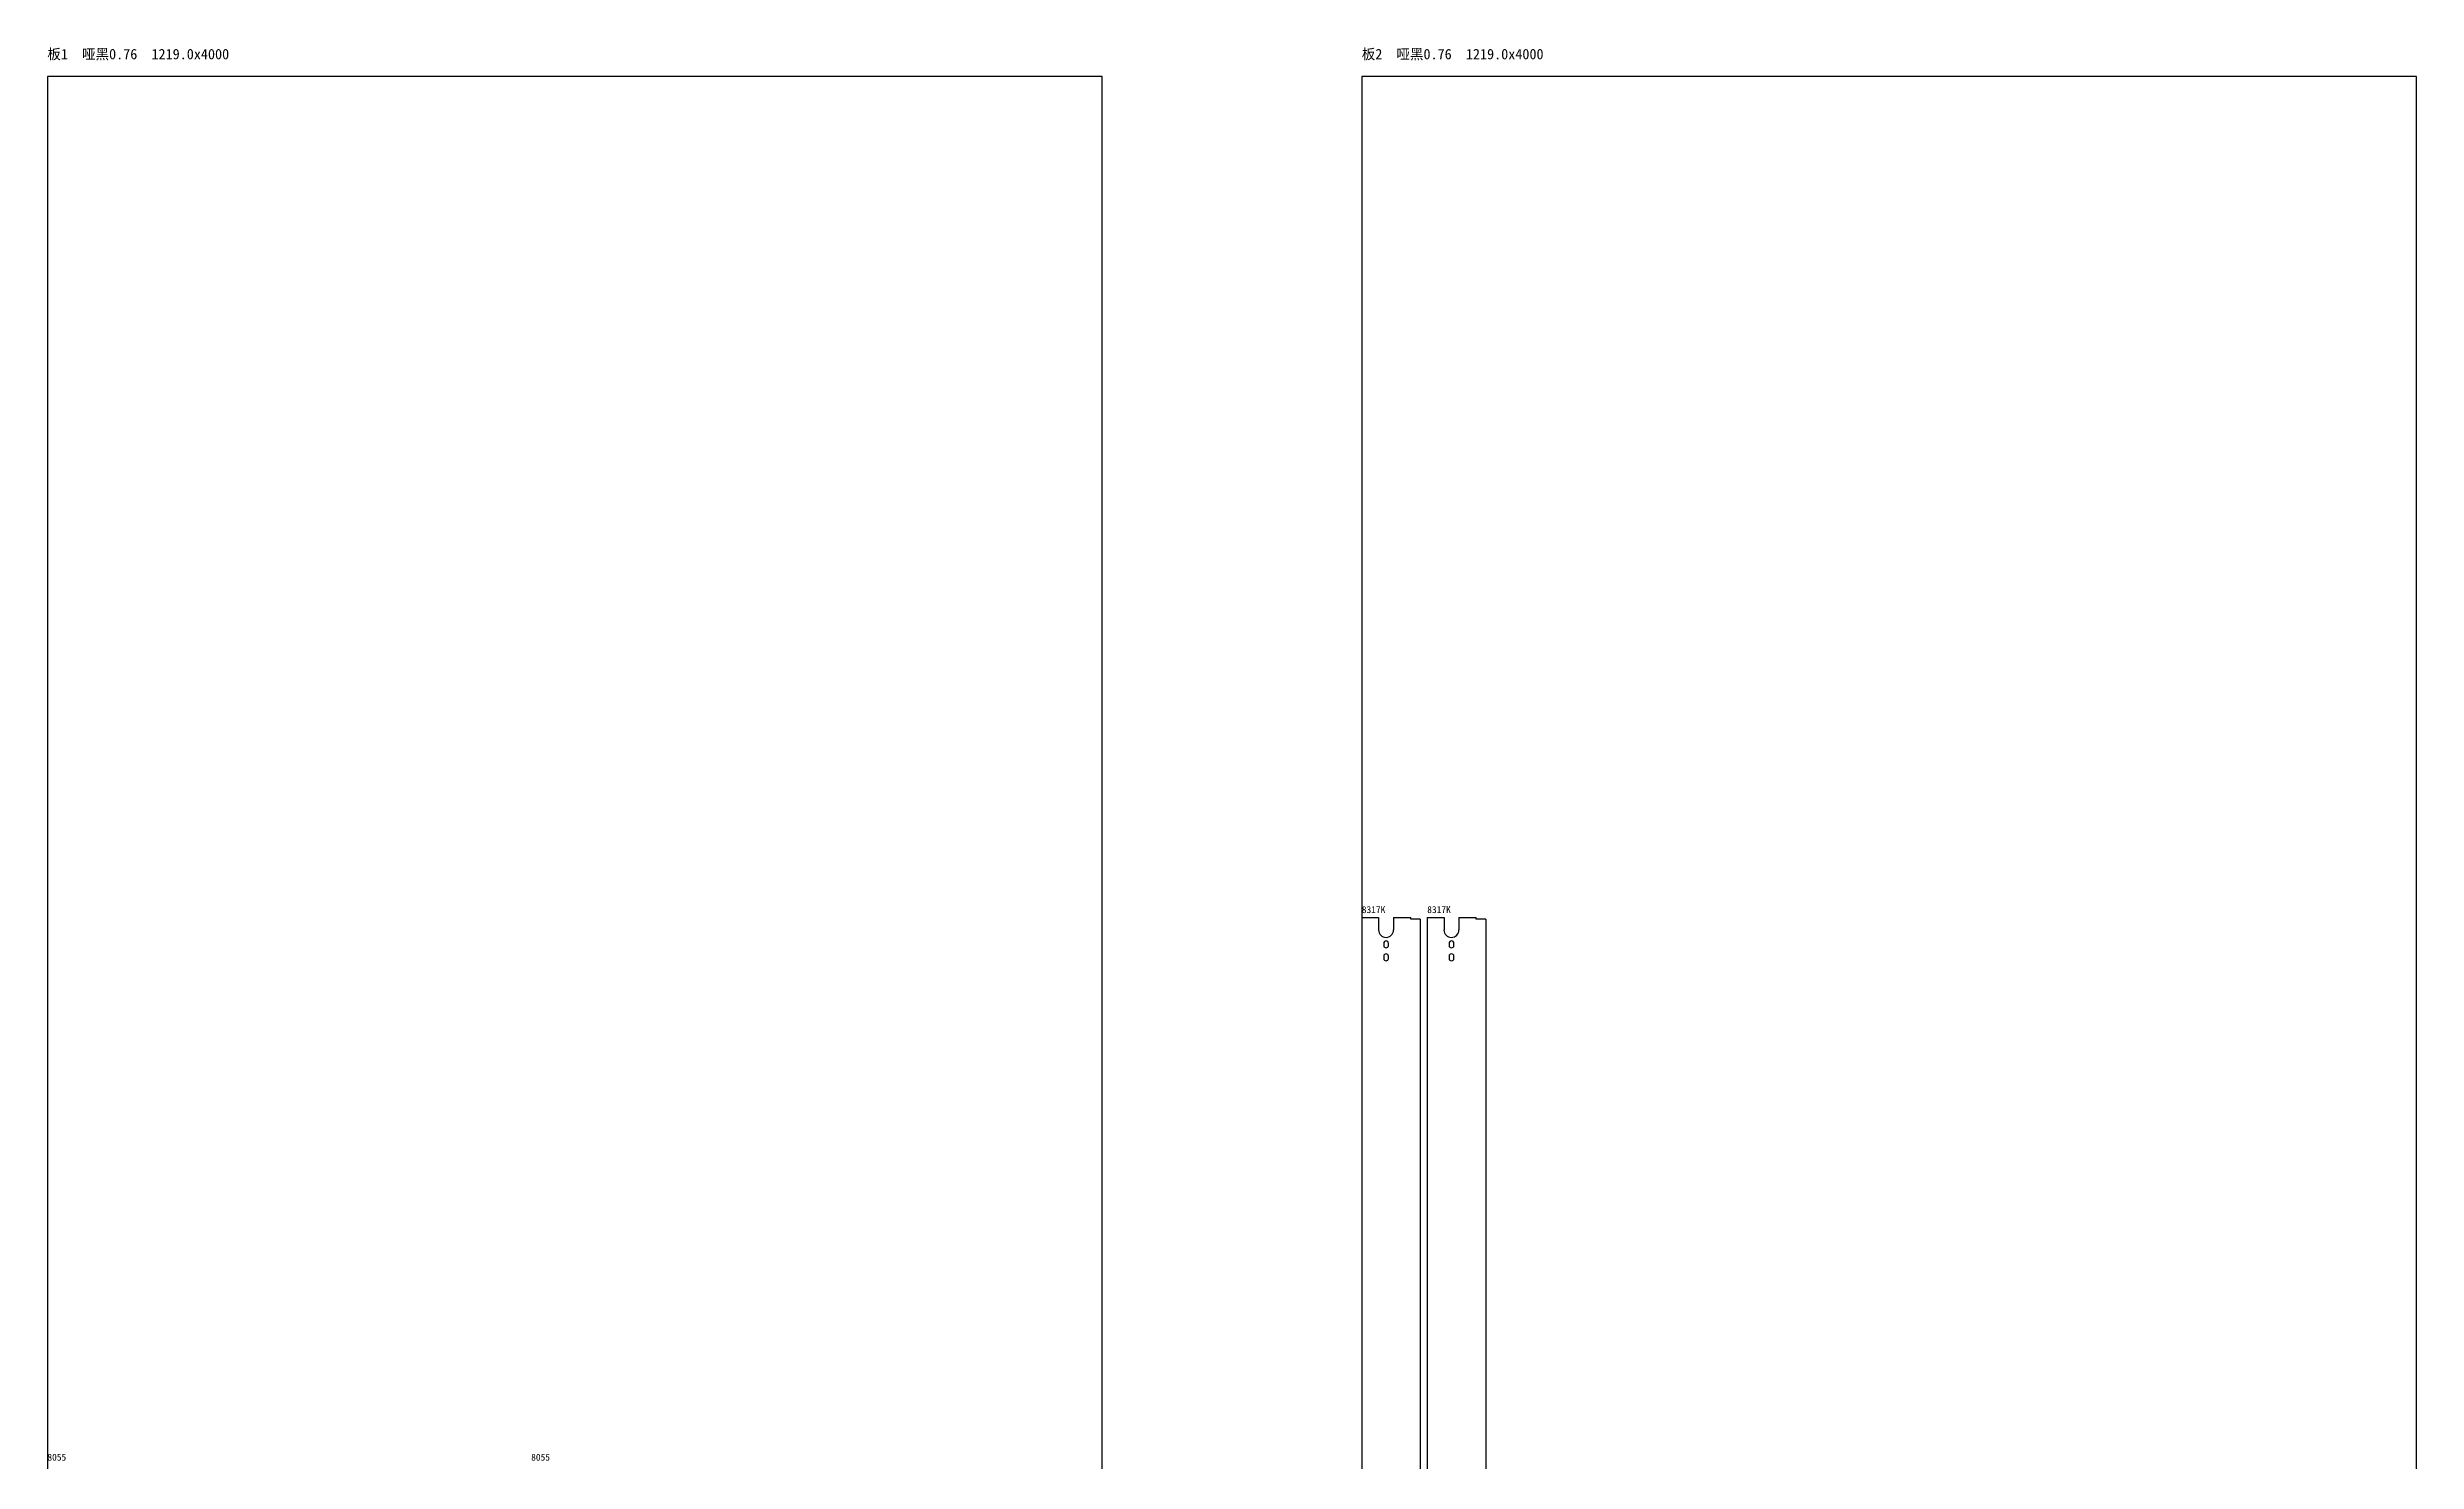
# Model space of a CAD drawing. Header units: metres. Extents: x 0 to 2738, y 0 to 4034.
# Drawn here: x 0 to 2738, y 2399 to 4034 of the extents above; entities that cross this region are included whole.
import ezdxf

# ---------------------------------------------------------------- set-up
doc = ezdxf.new("R2010")
doc.units = ezdxf.units.M
doc.layers.add('BG&E - DIMENSIONS', color=7, linetype='Continuous')

# ---------------------------------------------------------------- blocks, each defined once
blk = doc.blocks.new('KB__-___-8317K-__8_6')
for p, q in [((0, 700), (19.4, 700)), ((19.4, 700), (19.4, 685.6)), ((36.7, 700), (36.7, 685.6)), ((36.7, 700), (56.6, 700)), ((56.6, 698), (56.6, 700)), ((67.6, 698), (56.6, 698)), ((2, 0), (56.6, 0)), ((65.6, 2), (56.6, 2)), ((56.6, 2), (56.6, 0))]:
    blk.add_line(p, q)
for points in [[(30.8, 670.1, 1), (25.3, 670.1), (25.3, 667.6, 1), (30.8, 667.6)], [(30.8, 655.1, 1), (25.3, 655.1), (25.3, 652.6, 1), (30.8, 652.6)], [(30.8, 47.5, 1), (25.3, 47.5), (25.3, 45, 1), (30.8, 45)], [(30.8, 32.5, 1), (25.3, 32.5), (25.3, 30, 1), (30.8, 30)]]:
    blk.add_lwpolyline(points, format="xyb", close=True)
blk.add_arc((28, 685.6), 8.65, 180, 0)
at = {"color": 0}
for centre, start, end in [((2, 2), 180, -90), ((65.6, 4), -90, 0)]:
    blk.add_arc(centre, 2, start, end, dxfattribs=at)
at = {"layer": 'BG&E - DIMENSIONS'}
for p, q in [((0, 700), (0, 2)), ((67.6, 698), (67.6, 4))]:
    blk.add_line(p, q, dxfattribs=at)
blk = doc.blocks.new('KB__-___-8317K-__16_12')
for p, q in [((0, 700), (19.4, 700)), ((19.4, 700), (19.4, 685.6)), ((36.7, 700), (36.7, 685.6)), ((36.7, 700), (56.6, 700)), ((56.6, 698), (56.6, 700)), ((67.6, 698), (56.6, 698)), ((2, 0), (56.6, 0)), ((65.6, 2), (56.6, 2)), ((56.6, 2), (56.6, 0))]:
    blk.add_line(p, q)
for points in [[(30.8, 670.1, 1), (25.3, 670.1), (25.3, 667.6, 1), (30.8, 667.6)], [(30.8, 655.1, 1), (25.3, 655.1), (25.3, 652.6, 1), (30.8, 652.6)], [(30.8, 47.5, 1), (25.3, 47.5), (25.3, 45, 1), (30.8, 45)], [(30.8, 32.5, 1), (25.3, 32.5), (25.3, 30, 1), (30.8, 30)]]:
    blk.add_lwpolyline(points, format="xyb", close=True)
blk.add_arc((28, 685.6), 8.65, 180, 0)
at = {"color": 0}
for centre, start, end in [((2, 2), 180, -90), ((65.6, 4), -90, 0)]:
    blk.add_arc(centre, 2, start, end, dxfattribs=at)
at = {"layer": 'BG&E - DIMENSIONS'}
for p, q in [((0, 700), (0, 2)), ((67.6, 698), (67.6, 4))]:
    blk.add_line(p, q, dxfattribs=at)

msp = doc.modelspace()

# ---------------------------------------------------------------- linework, layer by layer
at = {"color": 3}
for points in [[(0, 0), (1219, 0), (1219, 4000), (0, 4000)], [(1519, 0), (2738, 0), (2738, 4000), (1519, 4000)]]:
    msp.add_lwpolyline(points, close=True, dxfattribs=at)

# ---------------------------------------------------------------- block references
for name, p in [('KB__-___-8317K-__8_6', (1519, 2328)), ('KB__-___-8317K-__16_12', (1594.6, 2328))]:
    msp.add_blockref(name, p)

# ---------------------------------------------------------------- texts
at = {"color": 5}
for s, p in [('板1  哑黑0.76  1219.0x4000', (0, 4020)), ('板2  哑黑0.76  1219.0x4000', (1519, 4020))]:
    msp.add_text(s, height=12, dxfattribs=at).set_placement(p)
for s, p in [('8317K', (1519, 3033)), ('8317K', (1594.6, 3033)), ('8055', (0, 2400)), ('8055', (559.1, 2400))]:
    msp.add_text(s, height=8).set_placement(p)

doc.saveas('drawing.dxf')
